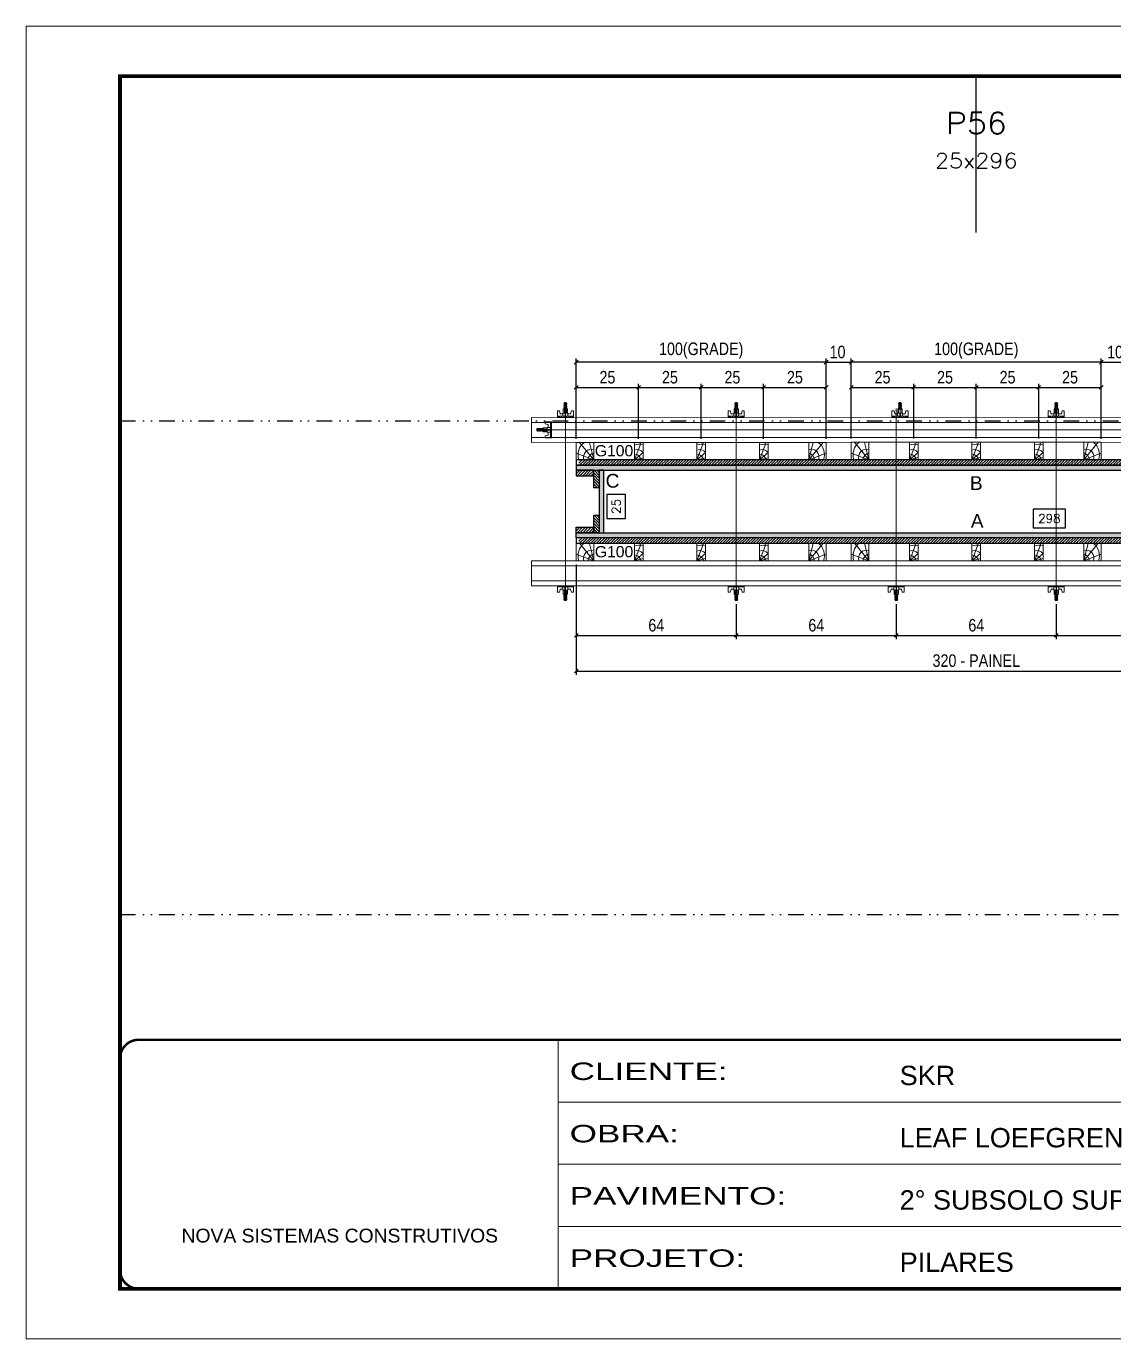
# Model space of a CAD drawing. Extents: x 13741 to 27878, y -21631 to 6985.
# Drawn here: x 16012 to 16882, y 4786 to 5836 of the extents above; entities that cross this region are included whole.
import ezdxf
from ezdxf.enums import TextEntityAlignment as Align

# ---------------------------------------------------------------- set-up
doc = ezdxf.new("R2010")
doc.units = 0
for name, pattern in [('CONTINUO', [0]), ('DASHED', [0.75, 0.5, -0.25]), ('DIVIDE2', [0.625, 0.25, -0.125, 0, -0.125, 0, -0.125]), ('HIDDEN', [0.375, 0.25, -0.125])]:
    doc.linetypes.add(name, pattern=pattern)
for name, color, linetype in [('CHAPA', 1, 'Continuous'), ('COTA', 241, 'Continuous'), ('Nível', 160, 'Continuous'), ('SARRAFO', 251, 'Continuous'), ('Texto de Titulo', 7, 'Continuous'), ('Texto Qtd Sarr', 242, 'Continuous'), ('TEXTO_GERAL', 7, 'Continuous')]:
    doc.layers.add(name, color=color, linetype=linetype)
for name, color, linetype, lineweight in [('Folhas', 255, 'Continuous', 9), ('Hachura', 251, 'Continuous', 9), ('Madeira', 126, 'Continuous', 18), ('Perfil Metálico', 224, 'Continuous', 18), ('SARRAFO DE PRESSAO', 251, 'DASHED', 9), ('Texto Seção', 7, 'Continuous', 15)]:
    doc.layers.add(name, color=color, linetype=linetype, lineweight=lineweight)
doc.styles.add('ARIAL', font='arial.ttf')
doc.styles.add('COTA TECNICA 2X', font='techl___.ttf', dxfattribs={"height": 10})
doc.styles.add('ROMANS', font='romans.shx')
doc.styles.add('SANSSERIF', font='sas_____.pfb')
doc.styles.add('Tecnologia', font='')
doc.styles.get('Tecnologia').set_extended_font_data('Forgotten Futurist')
doc.dimstyles.new('SECAO PILAR', dxfattribs={"dimtxt": 10, "dimasz": 3, "dimexe": 3, "dimexo": 3, "dimgap": 3, "dimtad": 1, "dimdec": 1, "dimlfac": 0.5, "dimzin": 12, "dimdsep": 46, "dimtxsty": 'COTA TECNICA 2X', "dimblk1": 'OBLIQUE', "dimblk2": 'OBLIQUE', "dimsah": 1, "dimcen": 0.9, "dimclrd": 256, "dimclre": 256, "dimclrt": 256, "dimadec": 1, "dimazin": 3, "dimtfac": 1, "dimtdec": 1, "dimtmove": 0, "dimatfit": 3, "dimfxl": 1, "dimtolj": 1, "dimtzin": 12, "dimarcsym": 0})
doc.dimstyles.new('SECÇÃO 2', dxfattribs={"dimtxt": 7, "dimasz": 6, "dimexe": 0.18, "dimexo": 2, "dimgap": -4, "dimtad": 3, "dimdec": 1, "dimlfac": 0.5, "dimzin": 12, "dimdsep": 46, "dimtxsty": 'ROMANS', "dimblk": 'ARCHTICK', "dimcen": 0.09, "dimse1": 1, "dimse2": 1, "dimsd1": 1, "dimsd2": 1, "dimclrd": 180, "dimclre": 5, "dimclrt": 1, "dimadec": 0, "dimazin": 3, "dimtfac": 1, "dimtdec": 1, "dimtofl": 0, "dimtmove": 0, "dimatfit": 3, "dimldrblk": 'ARCHTICK', "dimfxl": 1, "dimtolj": 1, "dimtzin": 0, "dimarcsym": 0})

# ---------------------------------------------------------------- blocks, each defined once
blk = doc.blocks.new('9999999999')
at = {"color": 30, "linetype": 'CONTINUO'}
for p, q in [((98564.6, 34230.2), (98564.6, 34429.4)), ((98564.6, 34379.6), (99584, 34379.6)), ((98564.6, 34329.8), (99488, 34329.8)), ((99584, 34329.8), (99488, 34329.8)), ((99488, 34329.8), (99488, 34230.2)), ((98564.6, 34280), (99488, 34280))]:
    blk.add_line(p, q, dxfattribs=at)
at = {"color": 30, "linetype": 'CONTINUO', "const_width": 2}
blk.add_lwpolyline([(99584, 34230.2), (99584, 34414.4, 0.414214), (99569, 34429.4), (98229, 34429.4, 0.414214), (98214, 34414.4), (98214, 34245.2, 0.414214), (98229, 34230.2), (99584, 34230.2)], format="xyb", dxfattribs=at)
at = {"layer": 'Folhas'}
blk.add_lwpolyline([(98139, 34190.2), (99624, 34190.2), (99624, 35240.2), (98139, 35240.2)], close=True, dxfattribs=at)
at = {"layer": 'Folhas', "color": 30, "const_width": 3}
blk.add_lwpolyline([(98214, 34230.2), (99584, 34230.2), (99584, 35200.2), (98214, 35200.2)], close=True, dxfattribs=at)
at = {"color": 7, "linetype": 'Continuous', "ltscale": 5, "style": 'ARIAL'}
for s, height, p in [('SKR', 15.48, (98837.7, 34393.1)), ('LEAF LOEFGREN', 15.483, (98837.7, 34343.3)), ('2° SUBSOLO SUPERIOR', 15.483, (98837.7, 34293.5)), ('NOVA SISTEMAS CONSTRUTIVOS', 11.059, (98263.2, 34267.2)), ('PILARES', 15.48, (98837.7, 34243.7))]:
    blk.add_text(s, height=height, dxfattribs=at).set_placement(p)
at = {"layer": 'Folhas', "color": 7, "style": 'Tecnologia', "width": 1.5}
for s, p in [('CLIENTE:', (98573.7, 34397.2)), ('OBRA:', (98573.7, 34347.3)), ('PAVIMENTO:', (98573.7, 34297.5)), ('PROJETO:', (98573.7, 34247.7))]:
    blk.add_text(s, height=14, dxfattribs=at).set_placement(p)
blk = doc.blocks.new('*D33')
at = {"layer": 'COTA', "color": 180, "lineweight": -2, "transparency": 16777216}
for p, q in [((16491.4, 5461.6), (16476.4, 5461.6)), ((16476.4, 5461.6), (16476.4, 5442.3)), ((16491.4, 5442.3), (16491.4, 5461.6)), ((16476.4, 5442.3), (16491.4, 5442.3))]:
    blk.add_line(p, q, dxfattribs=at)
at = {"layer": 'Defpoints', "color": 0, "transparency": 16777216}
for p in [(16491.3, 5480.9), (16491.3, 5430.9), (16495.4, 5430.9)]:
    blk.add_point(p, dxfattribs=at)
at = {"layer": 'COTA', "color": 1, "transparency": 16777216, "insert": (16483.9, 5452), "char_height": 7, "attachment_point": 5, "rotation": 90, "style": 'ROMANS'}
blk.add_mtext('\\A1;25', dxfattribs=at)
blk = doc.blocks.new('_ArchTick')
at = {"color": 0, "linetype": 'ByBlock', "const_width": 0.15}
blk.add_lwpolyline([(-0.5, -0.5), (0.5, 0.5)], dxfattribs=at)
blk = doc.blocks.new('*D34')
at = {"layer": 'COTA', "color": 180, "lineweight": -2, "transparency": 16777216}
for p, q in [((16843.5, 5449.9), (16817.5, 5449.9)), ((16817.5, 5449.9), (16817.5, 5434.9)), ((16843.5, 5434.9), (16843.5, 5449.9)), ((16817.5, 5434.9), (16843.5, 5434.9))]:
    blk.add_line(p, q, dxfattribs=at)
at = {"layer": 'Defpoints', "color": 0, "transparency": 16777216}
for p in [(16474, 5430.9), (17070, 5430.9), (17070, 5430.9)]:
    blk.add_point(p, dxfattribs=at)
at = {"layer": 'COTA', "color": 1, "transparency": 16777216, "insert": (16830.5, 5442.4), "char_height": 7, "attachment_point": 5, "style": 'ROMANS'}
blk.add_mtext('\\A1;298', dxfattribs=at)
blk = doc.blocks.new('_Oblique')
at = {"color": 0, "linetype": 'ByBlock', "lineweight": -2}
blk.add_line((-0.5, -0.5), (0.5, 0.5), dxfattribs=at)
blk = doc.blocks.new('*D35')
at = {"layer": 'COTA', "lineweight": -2, "transparency": 16777216}
for p, q in [((16452, 5405.5), (16452, 5317.3)), ((17092, 5405.5), (17092, 5317.3)), ((16452, 5320.3), (17092, 5320.3))]:
    blk.add_line(p, q, dxfattribs=at)
at = {"layer": 'Defpoints', "color": 0, "transparency": 16777216}
for p in [(16452, 5408.5), (17092, 5408.5), (17092, 5320.3)]:
    blk.add_point(p, dxfattribs=at)
at = {"layer": 'COTA', "lineweight": -2, "transparency": 16777216, "xscale": 3, "yscale": 3, "zscale": 3, "rotation": 180}
blk.add_blockref('_Oblique', (16452, 5320.3), dxfattribs=at)
at = {"layer": 'COTA', "lineweight": -2, "transparency": 16777216, "xscale": 3, "yscale": 3, "zscale": 3}
blk.add_blockref('_Oblique', (17092, 5320.3), dxfattribs=at)
at = {"layer": 'COTA', "transparency": 16777216, "insert": (16772, 5328.6), "char_height": 10, "attachment_point": 5, "style": 'COTA TECNICA 2X'}
blk.add_mtext('\\A1;320 - PAINEL', dxfattribs=at)
blk = doc.blocks.new('*D36')
at = {"layer": 'COTA', "lineweight": -2, "transparency": 16777216}
for p, q in [((16452, 5405.5), (16452, 5345.8)), ((16580, 5373.7), (16580, 5345.8)), ((16452, 5348.8), (16580, 5348.8))]:
    blk.add_line(p, q, dxfattribs=at)
at = {"layer": 'Defpoints', "color": 0, "transparency": 16777216}
for p in [(16452, 5408.5), (16580, 5376.7), (16580, 5348.8)]:
    blk.add_point(p, dxfattribs=at)
at = {"layer": 'COTA', "lineweight": -2, "transparency": 16777216, "xscale": 3, "yscale": 3, "zscale": 3, "rotation": 180}
blk.add_blockref('_Oblique', (16452, 5348.8), dxfattribs=at)
at = {"layer": 'COTA', "lineweight": -2, "transparency": 16777216, "xscale": 3, "yscale": 3, "zscale": 3}
blk.add_blockref('_Oblique', (16580, 5348.8), dxfattribs=at)
at = {"layer": 'COTA', "transparency": 16777216, "insert": (16516, 5356.9), "char_height": 10, "attachment_point": 5, "style": 'COTA TECNICA 2X'}
blk.add_mtext('\\A1;64', dxfattribs=at)
blk = doc.blocks.new('titulo1')
at = {"layer": 'Defpoints', "color": 252, "linetype": 'HIDDEN', "ltscale": 2}
blk.add_line((0, 0), (0, 125), dxfattribs=at)
at = {"layer": 'Defpoints', "style": 'ROMANS', "oblique": 15}
blk.add_attdef('FOLHA', text='', height=10, dxfattribs=at).set_placement((0, 15.6), align=Align.MIDDLE_CENTER)
at = {"layer": 'Texto Qtd Sarr', "color": 3, "style": 'ROMANS', "oblique": 15}
for tag, height, p in [('TITULO', 17, (0, 71.4)), ('SEÇÃO', 12, (0, 41.5))]:
    blk.add_attdef(tag, text='', height=height, dxfattribs=at).set_placement(p, align=Align.MIDDLE_CENTER)
blk = doc.blocks.new('C')
at = {"layer": 'Hachura', "color": 0}
for p, q in [((0, 3.22), (0, -3.22)), ((0.45, 3.22), (0, 3.22)), ((0.46, 3.16), (0, 3.16)), ((0.46, 3.05), (0, 3.05)), ((0.46, 2.88), (0, 2.88)), ((0, 2.75), (0, -1.16)), ((0.46, 2.65), (0, 2.65)), ((0.46, 2.23), (0, 2.23)), ((0.46, 1.51), (0, 1.51)), ((0.39, 0.49), (0.17, 0.49)), ((0.45, -3.23), (0.45, 3.22)), ((0.45, 3.22), (2.58, 3.22)), ((1.74, 0.97), (0.45, 0.97)), ((1.45, 0.1), (0.45, 0.1)), ((1.35, 1.94), (1.35, 0.96)), ((2.58, 2.39), (1.47, 2.09)), ((1.74, -0.97), (1.74, 0.97)), ((1.74, 0.97), (1.74, 0.84)), ((1.74, 0.97), (1.74, 0.84)), ((1.74, 0.84), (3.35, 0.84)), ((3.35, 0.45), (1.74, 0.45)), ((2.58, 3.22), (2.58, 2.39)), ((3.32, 0.84), (3.32, -0.84)), ((3.35, 0.84), (3.35, -0.84)), ((3.68, 0.45), (3.35, 0.45)), ((3.84, -0.52), (3.35, 0.45)), ((3.35, 0.06), (3.67, -0.57)), ((3.68, 0.45), (4.16, -0.52)), ((3.72, 0.5), (4.25, -0.57)), ((4.37, -0.55), (3.83, 0.53)), ((4.15, 0.45), (3.93, 0.45)), ((4.42, -0.52), (3.93, 0.45)), ((4.15, 0.45), (4.26, 0.45)), ((4.26, 0.45), (4.74, -0.52)), ((4.3, 0.5), (4.83, -0.57)), ((4.95, -0.55), (4.41, 0.53)), ((4.51, 0.45), (4.84, 0.45)), ((5, -0.52), (4.51, 0.45)), ((4.84, 0.45), (5.32, -0.52)), ((4.88, 0.5), (5.41, -0.57)), ((5.53, -0.55), (4.99, 0.53)), ((5.58, -0.52), (5.09, 0.45)), ((5.42, 0.45), (5.09, 0.45)), ((5.58, -0.52), (5.09, 0.45)), ((5.42, 0.45), (5.74, -0.19)), ((5.46, 0.5), (5.74, -0.07)), ((5.74, 0.19), (5.57, 0.53)), ((5.74, 0.32), (5.68, 0.45)), ((5.68, 0.45), (5.74, 0.45)), ((5.74, 0.45), (5.9, 0.29)), ((5.74, 0.45), (5.74, -0.52)), ((5.9, -0.36), (5.9, 0.29)), ((0.45, 0), (0, 0)), ((0.46, -1.52), (0, -1.52)), ((0.46, -2.23), (0, -2.23)), ((0.46, -2.65), (0, -2.65)), ((0.46, -2.88), (0, -2.88)), ((0.46, -3.05), (0, -3.05)), ((0.46, -3.16), (0, -3.16)), ((0, -3.22), (2.57, -3.22)), ((0.08, -0.48), (0.29, -0.48)), ((0.29, -0.48), (0.4, -0.48)), ((0.45, 0), (0.45, -0.97)), ((0.45, -0.16), (1.45, -0.16)), ((0.45, -0.65), (0.45, -0.32)), ((0.45, -3.23), (0.45, -0.65)), ((0.45, -0.97), (1.74, -0.97)), ((1.35, -1.94), (1.35, -0.97)), ((2.58, -2.39), (1.47, -2.1)), ((3.35, -0.32), (1.74, -0.32)), ((3.35, -0.84), (1.74, -0.84)), ((2.58, -3.23), (2.58, -2.39)), ((3.35, -0.07), (3.58, -0.52)), ((3.35, -0.52), (3.58, -0.52)), ((3.84, -0.52), (4.16, -0.52)), ((4.42, -0.52), (4.74, -0.52)), ((4.63, -0.52), (4.74, -0.52)), ((5, -0.52), (5.32, -0.52)), ((5.58, -0.52), (5.74, -0.52)), ((5.74, -0.52), (5.9, -0.36)), ((5.74, -0.52), (5.74, -0.52))]:
    blk.add_line(p, q, dxfattribs=at)
for centre, radius, start, end in [((1.52, 1.94), 0.161, 104.7436, 180), ((1.44, -0.03), 0.129, 272.695, 87.305), ((3.81, 0.39), 0.143, 25.5688, 154.4312), ((4.39, 0.39), 0.143, 25.5688, 154.4312), ((4.97, 0.39), 0.143, 25.5688, 154.4312), ((5.55, 0.39), 0.143, 25.5688, 154.4312), ((0.17, -0.37), 0.174, 221.744, 317.8592), ((1.52, -1.94), 0.161, 180, 255.2564), ((3.71, -0.4), 0.174, 222.1408, 318.256), ((4.29, -0.4), 0.174, 222.1408, 318.256), ((4.87, -0.4), 0.174, 222.1408, 318.256), ((5.45, -0.4), 0.174, 222.1408, 318.256), ((5.61, -0.4), 0.174, 317.8592, 318.256)]:
    blk.add_arc(centre, radius, start, end, dxfattribs=at)
blk = doc.blocks.new('*D56')
at = {"layer": 'COTA', "lineweight": -2, "transparency": 16777216}
for p, q in [((16580, 5373.7), (16580, 5345.8)), ((16708, 5373.7), (16708, 5345.8)), ((16580, 5348.8), (16708, 5348.8))]:
    blk.add_line(p, q, dxfattribs=at)
at = {"layer": 'Defpoints', "color": 0, "transparency": 16777216}
for p in [(16580, 5376.7), (16708, 5376.7), (16708, 5348.8)]:
    blk.add_point(p, dxfattribs=at)
at = {"layer": 'COTA', "lineweight": -2, "transparency": 16777216, "xscale": 3, "yscale": 3, "zscale": 3, "rotation": 180}
blk.add_blockref('_Oblique', (16580, 5348.8), dxfattribs=at)
at = {"layer": 'COTA', "lineweight": -2, "transparency": 16777216, "xscale": 3, "yscale": 3, "zscale": 3}
blk.add_blockref('_Oblique', (16708, 5348.8), dxfattribs=at)
at = {"layer": 'COTA', "transparency": 16777216, "insert": (16644, 5356.9), "char_height": 10, "attachment_point": 5, "style": 'COTA TECNICA 2X'}
blk.add_mtext('\\A1;64', dxfattribs=at)
blk = doc.blocks.new('PONTALETE')
at = {"layer": 'Madeira'}
for q in [(2.71, 7), (7, 5.76), (7, 1.74)]:
    blk.add_line((0, 0), q, dxfattribs=at)
blk.add_lwpolyline([(0, 0), (7, 0), (7, 7), (0, 7)], close=True, dxfattribs=at)
for centre, radius, start, end in [((2.04, 0.06), 6.23, 37.2818, 109.0913), ((1.09, 0.9), 3.19, 343.603, 109.9847), ((-0.21, -0.78), 3.09, 14.6322, 86.0383)]:
    blk.add_arc(centre, radius, start, end, dxfattribs=at)
blk = doc.blocks.new('MEIO PONTALETE')
at = {"layer": 'Madeira'}
for q in [(2.71, 7), (3.5, 2.88), (3.5, 0.87)]:
    blk.add_line((0, 0), q, dxfattribs=at)
blk.add_lwpolyline([(0, 0), (3.5, 0), (3.5, 7), (0, 7)], close=True, dxfattribs=at)
for centre, radius, start, end in [((2.04, 0.06), 6.23, 76.4499, 109.0913), ((1.09, 0.9), 3.19, 40.9063, 109.9847), ((-0.21, -0.78), 3.09, 14.6322, 86.0383)]:
    blk.add_arc(centre, radius, start, end, dxfattribs=at)
blk = doc.blocks.new('*D38')
at = {"layer": 'COTA', "lineweight": -2, "transparency": 16777216}
for p, q in [((16451.9, 5506.2), (16451.9, 5550.2)), ((16451.9, 5547.2), (16501.9, 5547.2)), ((16501.9, 5506.2), (16501.9, 5550.2))]:
    blk.add_line(p, q, dxfattribs=at)
at = {"layer": 'Defpoints', "color": 0, "transparency": 16777216}
for p in [(16501.9, 5547.2), (16451.9, 5503.2), (16501.9, 5503.2)]:
    blk.add_point(p, dxfattribs=at)
at = {"layer": 'COTA', "lineweight": -2, "transparency": 16777216, "xscale": 3, "yscale": 3, "zscale": 3, "rotation": 180}
blk.add_blockref('_Oblique', (16451.9, 5547.2), dxfattribs=at)
at = {"layer": 'COTA', "lineweight": -2, "transparency": 16777216, "xscale": 3, "yscale": 3, "zscale": 3}
blk.add_blockref('_Oblique', (16501.9, 5547.2), dxfattribs=at)
at = {"layer": 'COTA', "transparency": 16777216, "insert": (16476.9, 5555.3), "char_height": 10, "attachment_point": 5, "style": 'COTA TECNICA 2X'}
blk.add_mtext('\\A1;25', dxfattribs=at)
blk = doc.blocks.new('*D39')
at = {"layer": 'COTA', "lineweight": -2, "transparency": 16777216}
for p, q in [((16451.9, 5506.2), (16451.9, 5570.4)), ((16651.9, 5567.4), (16451.9, 5567.4)), ((16651.9, 5506.2), (16651.9, 5570.4))]:
    blk.add_line(p, q, dxfattribs=at)
at = {"layer": 'Defpoints', "color": 0, "transparency": 16777216}
for p in [(16451.9, 5567.4), (16451.9, 5503.2), (16651.9, 5503.2)]:
    blk.add_point(p, dxfattribs=at)
at = {"layer": 'COTA', "lineweight": -2, "transparency": 16777216, "xscale": 3, "yscale": 3, "zscale": 3, "rotation": 180}
blk.add_blockref('_Oblique', (16451.9, 5567.4), dxfattribs=at)
at = {"layer": 'COTA', "lineweight": -2, "transparency": 16777216, "xscale": 3, "yscale": 3, "zscale": 3}
blk.add_blockref('_Oblique', (16651.9, 5567.4), dxfattribs=at)
at = {"layer": 'COTA', "transparency": 16777216, "insert": (16551.9, 5576.6), "char_height": 10, "attachment_point": 5, "style": 'COTA TECNICA 2X'}
blk.add_mtext('\\A1;100(GRADE)', dxfattribs=at)
blk = doc.blocks.new('*D40')
at = {"layer": 'COTA', "lineweight": -2, "transparency": 16777216}
for p, q in [((16501.9, 5506.2), (16501.9, 5550.2)), ((16501.9, 5547.2), (16551.9, 5547.2)), ((16551.9, 5506.2), (16551.9, 5550.2))]:
    blk.add_line(p, q, dxfattribs=at)
at = {"layer": 'Defpoints', "color": 0, "transparency": 16777216}
for p in [(16551.9, 5547.2), (16501.9, 5503.2), (16551.9, 5503.2)]:
    blk.add_point(p, dxfattribs=at)
at = {"layer": 'COTA', "lineweight": -2, "transparency": 16777216, "xscale": 3, "yscale": 3, "zscale": 3, "rotation": 180}
blk.add_blockref('_Oblique', (16501.9, 5547.2), dxfattribs=at)
at = {"layer": 'COTA', "lineweight": -2, "transparency": 16777216, "xscale": 3, "yscale": 3, "zscale": 3}
blk.add_blockref('_Oblique', (16551.9, 5547.2), dxfattribs=at)
at = {"layer": 'COTA', "transparency": 16777216, "insert": (16526.9, 5555.3), "char_height": 10, "attachment_point": 5, "style": 'COTA TECNICA 2X'}
blk.add_mtext('\\A1;25', dxfattribs=at)
blk = doc.blocks.new('*D41')
at = {"layer": 'COTA', "lineweight": -2, "transparency": 16777216}
for p, q in [((16551.9, 5506.2), (16551.9, 5550.2)), ((16551.9, 5547.2), (16601.9, 5547.2)), ((16601.9, 5506.2), (16601.9, 5550.2))]:
    blk.add_line(p, q, dxfattribs=at)
at = {"layer": 'Defpoints', "color": 0, "transparency": 16777216}
for p in [(16601.9, 5547.2), (16551.9, 5503.2), (16601.9, 5503.2)]:
    blk.add_point(p, dxfattribs=at)
at = {"layer": 'COTA', "lineweight": -2, "transparency": 16777216, "xscale": 3, "yscale": 3, "zscale": 3, "rotation": 180}
blk.add_blockref('_Oblique', (16551.9, 5547.2), dxfattribs=at)
at = {"layer": 'COTA', "lineweight": -2, "transparency": 16777216, "xscale": 3, "yscale": 3, "zscale": 3}
blk.add_blockref('_Oblique', (16601.9, 5547.2), dxfattribs=at)
at = {"layer": 'COTA', "transparency": 16777216, "insert": (16576.9, 5555.3), "char_height": 10, "attachment_point": 5, "style": 'COTA TECNICA 2X'}
blk.add_mtext('\\A1;25', dxfattribs=at)
blk = doc.blocks.new('*D42')
at = {"layer": 'COTA', "lineweight": -2, "transparency": 16777216}
for p, q in [((16601.9, 5506.2), (16601.9, 5550.2)), ((16601.9, 5547.2), (16651.9, 5547.2)), ((16651.9, 5506.2), (16651.9, 5550.2))]:
    blk.add_line(p, q, dxfattribs=at)
at = {"layer": 'Defpoints', "color": 0, "transparency": 16777216}
for p in [(16651.9, 5547.2), (16601.9, 5503.2), (16651.9, 5503.2)]:
    blk.add_point(p, dxfattribs=at)
at = {"layer": 'COTA', "lineweight": -2, "transparency": 16777216, "xscale": 3, "yscale": 3, "zscale": 3, "rotation": 180}
blk.add_blockref('_Oblique', (16601.9, 5547.2), dxfattribs=at)
at = {"layer": 'COTA', "lineweight": -2, "transparency": 16777216, "xscale": 3, "yscale": 3, "zscale": 3}
blk.add_blockref('_Oblique', (16651.9, 5547.2), dxfattribs=at)
at = {"layer": 'COTA', "transparency": 16777216, "insert": (16626.9, 5555.3), "char_height": 10, "attachment_point": 5, "style": 'COTA TECNICA 2X'}
blk.add_mtext('\\A1;25', dxfattribs=at)
blk = doc.blocks.new('*D43')
at = {"layer": 'COTA', "lineweight": -2, "transparency": 16777216}
for p, q in [((16651.9, 5506.2), (16651.9, 5570.4)), ((16651.9, 5567.4), (16672, 5567.4)), ((16672, 5506.3), (16672, 5570.4))]:
    blk.add_line(p, q, dxfattribs=at)
at = {"layer": 'Defpoints', "color": 0, "transparency": 16777216}
for p in [(16672, 5567.4), (16651.9, 5503.2), (16672, 5503.3)]:
    blk.add_point(p, dxfattribs=at)
at = {"layer": 'COTA', "lineweight": -2, "transparency": 16777216, "xscale": 3, "yscale": 3, "zscale": 3, "rotation": 180}
blk.add_blockref('_Oblique', (16651.9, 5567.4), dxfattribs=at)
at = {"layer": 'COTA', "lineweight": -2, "transparency": 16777216, "xscale": 3, "yscale": 3, "zscale": 3}
blk.add_blockref('_Oblique', (16672, 5567.4), dxfattribs=at)
at = {"layer": 'COTA', "transparency": 16777216, "insert": (16661, 5575.5), "char_height": 10, "attachment_point": 5, "style": 'COTA TECNICA 2X'}
blk.add_mtext('\\A1;10', dxfattribs=at)
blk = doc.blocks.new('*D44')
at = {"layer": 'COTA', "lineweight": -2, "transparency": 16777216}
for p, q in [((16672, 5506.3), (16672, 5550.2)), ((16672, 5547.2), (16722, 5547.2)), ((16722, 5506.3), (16722, 5550.2))]:
    blk.add_line(p, q, dxfattribs=at)
at = {"layer": 'Defpoints', "color": 0, "transparency": 16777216}
for p in [(16722, 5547.2), (16672, 5503.3), (16722, 5503.3)]:
    blk.add_point(p, dxfattribs=at)
at = {"layer": 'COTA', "lineweight": -2, "transparency": 16777216, "xscale": 3, "yscale": 3, "zscale": 3, "rotation": 180}
blk.add_blockref('_Oblique', (16672, 5547.2), dxfattribs=at)
at = {"layer": 'COTA', "lineweight": -2, "transparency": 16777216, "xscale": 3, "yscale": 3, "zscale": 3}
blk.add_blockref('_Oblique', (16722, 5547.2), dxfattribs=at)
at = {"layer": 'COTA', "transparency": 16777216, "insert": (16697, 5555.3), "char_height": 10, "attachment_point": 5, "style": 'COTA TECNICA 2X'}
blk.add_mtext('\\A1;25', dxfattribs=at)
blk = doc.blocks.new('*D45')
at = {"layer": 'COTA', "lineweight": -2, "transparency": 16777216}
for p, q in [((16672, 5506.3), (16672, 5570.4)), ((16872, 5567.4), (16672, 5567.4)), ((16872, 5506.2), (16872, 5570.4))]:
    blk.add_line(p, q, dxfattribs=at)
at = {"layer": 'Defpoints', "color": 0, "transparency": 16777216}
for p in [(16672, 5567.4), (16672, 5503.3), (16872, 5503.2)]:
    blk.add_point(p, dxfattribs=at)
at = {"layer": 'COTA', "lineweight": -2, "transparency": 16777216, "xscale": 3, "yscale": 3, "zscale": 3, "rotation": 180}
blk.add_blockref('_Oblique', (16672, 5567.4), dxfattribs=at)
at = {"layer": 'COTA', "lineweight": -2, "transparency": 16777216, "xscale": 3, "yscale": 3, "zscale": 3}
blk.add_blockref('_Oblique', (16872, 5567.4), dxfattribs=at)
at = {"layer": 'COTA', "transparency": 16777216, "insert": (16772, 5576.6), "char_height": 10, "attachment_point": 5, "style": 'COTA TECNICA 2X'}
blk.add_mtext('\\A1;100(GRADE)', dxfattribs=at)
blk = doc.blocks.new('*D46')
at = {"layer": 'COTA', "lineweight": -2, "transparency": 16777216}
for p, q in [((16722, 5506.3), (16722, 5550.2)), ((16722, 5547.2), (16772, 5547.2)), ((16772, 5506.3), (16772, 5550.2))]:
    blk.add_line(p, q, dxfattribs=at)
at = {"layer": 'Defpoints', "color": 0, "transparency": 16777216}
for p in [(16772, 5547.2), (16722, 5503.3), (16772, 5503.3)]:
    blk.add_point(p, dxfattribs=at)
at = {"layer": 'COTA', "lineweight": -2, "transparency": 16777216, "xscale": 3, "yscale": 3, "zscale": 3, "rotation": 180}
blk.add_blockref('_Oblique', (16722, 5547.2), dxfattribs=at)
at = {"layer": 'COTA', "lineweight": -2, "transparency": 16777216, "xscale": 3, "yscale": 3, "zscale": 3}
blk.add_blockref('_Oblique', (16772, 5547.2), dxfattribs=at)
at = {"layer": 'COTA', "transparency": 16777216, "insert": (16747, 5555.3), "char_height": 10, "attachment_point": 5, "style": 'COTA TECNICA 2X'}
blk.add_mtext('\\A1;25', dxfattribs=at)
blk = doc.blocks.new('*D47')
at = {"layer": 'COTA', "lineweight": -2, "transparency": 16777216}
for p, q in [((16772, 5506.3), (16772, 5550.2)), ((16772, 5547.2), (16822, 5547.2)), ((16822, 5506.3), (16822, 5550.2))]:
    blk.add_line(p, q, dxfattribs=at)
at = {"layer": 'Defpoints', "color": 0, "transparency": 16777216}
for p in [(16822, 5547.2), (16772, 5503.3), (16822, 5503.3)]:
    blk.add_point(p, dxfattribs=at)
at = {"layer": 'COTA', "lineweight": -2, "transparency": 16777216, "xscale": 3, "yscale": 3, "zscale": 3, "rotation": 180}
blk.add_blockref('_Oblique', (16772, 5547.2), dxfattribs=at)
at = {"layer": 'COTA', "lineweight": -2, "transparency": 16777216, "xscale": 3, "yscale": 3, "zscale": 3}
blk.add_blockref('_Oblique', (16822, 5547.2), dxfattribs=at)
at = {"layer": 'COTA', "transparency": 16777216, "insert": (16797, 5555.3), "char_height": 10, "attachment_point": 5, "style": 'COTA TECNICA 2X'}
blk.add_mtext('\\A1;25', dxfattribs=at)
blk = doc.blocks.new('*D48')
at = {"layer": 'COTA', "lineweight": -2, "transparency": 16777216}
for p, q in [((16822, 5506.3), (16822, 5550.2)), ((16822, 5547.2), (16872, 5547.2)), ((16872, 5506.3), (16872, 5550.2))]:
    blk.add_line(p, q, dxfattribs=at)
at = {"layer": 'Defpoints', "color": 0, "transparency": 16777216}
for p in [(16872, 5547.2), (16822, 5503.3), (16872, 5503.3)]:
    blk.add_point(p, dxfattribs=at)
at = {"layer": 'COTA', "lineweight": -2, "transparency": 16777216, "xscale": 3, "yscale": 3, "zscale": 3, "rotation": 180}
blk.add_blockref('_Oblique', (16822, 5547.2), dxfattribs=at)
at = {"layer": 'COTA', "lineweight": -2, "transparency": 16777216, "xscale": 3, "yscale": 3, "zscale": 3}
blk.add_blockref('_Oblique', (16872, 5547.2), dxfattribs=at)
at = {"layer": 'COTA', "transparency": 16777216, "insert": (16847, 5555.3), "char_height": 10, "attachment_point": 5, "style": 'COTA TECNICA 2X'}
blk.add_mtext('\\A1;25', dxfattribs=at)
blk = doc.blocks.new('*D49')
at = {"layer": 'COTA', "lineweight": -2, "transparency": 16777216}
for p, q in [((16872, 5506.2), (16872, 5570.4)), ((16872, 5567.4), (16892, 5567.4)), ((16892, 5506.3), (16892, 5570.4))]:
    blk.add_line(p, q, dxfattribs=at)
at = {"layer": 'Defpoints', "color": 0, "transparency": 16777216}
for p in [(16892, 5567.4), (16872, 5503.2), (16892, 5503.3)]:
    blk.add_point(p, dxfattribs=at)
at = {"layer": 'COTA', "lineweight": -2, "transparency": 16777216, "xscale": 3, "yscale": 3, "zscale": 3, "rotation": 180}
blk.add_blockref('_Oblique', (16872, 5567.4), dxfattribs=at)
at = {"layer": 'COTA', "lineweight": -2, "transparency": 16777216, "xscale": 3, "yscale": 3, "zscale": 3}
blk.add_blockref('_Oblique', (16892, 5567.4), dxfattribs=at)
at = {"layer": 'COTA', "transparency": 16777216, "insert": (16883, 5575.5), "char_height": 10, "attachment_point": 5, "style": 'COTA TECNICA 2X'}
blk.add_mtext('\\A1;10', dxfattribs=at)
blk = doc.blocks.new('*D57')
at = {"layer": 'COTA', "lineweight": -2, "transparency": 16777216}
for p, q in [((16708, 5373.7), (16708, 5345.8)), ((16836, 5373.7), (16836, 5345.8)), ((16708, 5348.8), (16836, 5348.8))]:
    blk.add_line(p, q, dxfattribs=at)
at = {"layer": 'Defpoints', "color": 0, "transparency": 16777216}
for p in [(16708, 5376.7), (16836, 5376.7), (16836, 5348.8)]:
    blk.add_point(p, dxfattribs=at)
at = {"layer": 'COTA', "lineweight": -2, "transparency": 16777216, "xscale": 3, "yscale": 3, "zscale": 3, "rotation": 180}
blk.add_blockref('_Oblique', (16708, 5348.8), dxfattribs=at)
at = {"layer": 'COTA', "lineweight": -2, "transparency": 16777216, "xscale": 3, "yscale": 3, "zscale": 3}
blk.add_blockref('_Oblique', (16836, 5348.8), dxfattribs=at)
at = {"layer": 'COTA', "transparency": 16777216, "insert": (16772, 5356.9), "char_height": 10, "attachment_point": 5, "style": 'COTA TECNICA 2X'}
blk.add_mtext('\\A1;64', dxfattribs=at)
blk = doc.blocks.new('*D58')
at = {"layer": 'COTA', "lineweight": -2, "transparency": 16777216}
for p, q in [((16836, 5373.7), (16836, 5345.8)), ((16964, 5373.7), (16964, 5345.8)), ((16836, 5348.8), (16964, 5348.8))]:
    blk.add_line(p, q, dxfattribs=at)
at = {"layer": 'Defpoints', "color": 0, "transparency": 16777216}
for p in [(16836, 5376.7), (16964, 5376.7), (16964, 5348.8)]:
    blk.add_point(p, dxfattribs=at)
at = {"layer": 'COTA', "lineweight": -2, "transparency": 16777216, "xscale": 3, "yscale": 3, "zscale": 3, "rotation": 180}
blk.add_blockref('_Oblique', (16836, 5348.8), dxfattribs=at)
at = {"layer": 'COTA', "lineweight": -2, "transparency": 16777216, "xscale": 3, "yscale": 3, "zscale": 3}
blk.add_blockref('_Oblique', (16964, 5348.8), dxfattribs=at)
at = {"layer": 'COTA', "transparency": 16777216, "insert": (16900, 5356.9), "char_height": 10, "attachment_point": 5, "style": 'COTA TECNICA 2X'}
blk.add_mtext('\\A1;64', dxfattribs=at)

msp = doc.modelspace()

# ---------------------------------------------------------------- hatches: boundary and pattern name
at = {"layer": 'Hachura'}
h = msp.add_hatch(color=256, dxfattribs=at)
h.dxf.hatch_style = 1
h.paths.add_polyline_path([(17091.97, 5480.9), (17091.97, 5484.9), (16451.97, 5484.9), (16451.97, 5480.9)])
h = msp.add_hatch(dxfattribs=at)
h.set_pattern_fill('ANSI31', color=256, scale=0.5, angle=180, style=0)
h.set_pattern_definition([(225, (7330.0154, -17440.108), (1.12253202, -1.12253202), [])])
h.paths.add_polyline_path([(17089.95, 5489.3), (17089.97, 5484.9), (16453.97, 5484.9), (16453.97, 5489.3)])
h = msp.add_hatch(dxfattribs=at)
h.set_pattern_fill('ANSI31', color=256, scale=0.5, angle=180, style=0)
h.set_pattern_definition([(225, (7328.0154, -17448.508), (1.12253202, -1.12253202), [])])
h.paths.add_polyline_path([(16465.97, 5480.9), (16465.97, 5476.5), (16451.97, 5476.5), (16451.97, 5480.9)])
h = msp.add_hatch(dxfattribs=at)
h.set_pattern_fill('ANSI31', color=256, scale=0.5, angle=270, style=0)
h.set_pattern_definition([(315, (39969.3754, -4022.0517), (1.12253202, 1.12253202), [])])
h.paths.add_polyline_path([(16465.97, 5466.9), (16470.37, 5466.9), (16470.37, 5480.9), (16465.97, 5480.9)])
h = msp.add_hatch(color=256, dxfattribs=at)
h.dxf.hatch_style = 1
h.paths.add_polyline_path([(16470.37, 5430.9), (16473.97, 5430.9), (16473.97, 5480.9), (16470.37, 5480.9)])
h = msp.add_hatch(dxfattribs=at)
h.set_pattern_fill('ANSI31', color=256, scale=0.5, angle=270, style=0)
h.set_pattern_definition([(315, (39969.3754, -4058.0517), (1.12253202, 1.12253202), [])])
h.paths.add_polyline_path([(16465.97, 5430.9), (16470.37, 5430.9), (16470.37, 5444.9), (16465.97, 5444.9)])
h = msp.add_hatch(dxfattribs=at)
h.set_pattern_fill('ANSI31', color=256, scale=0.5, angle=180, style=0)
h.set_pattern_definition([(225, (7328.0154, -17460.508), (1.12253202, -1.12253202), [])])
h.paths.add_polyline_path([(16465.97, 5430.9), (16465.97, 5435.3), (16451.97, 5435.3), (16451.97, 5430.9)])
h = msp.add_hatch(color=256, dxfattribs=at)
h.dxf.hatch_style = 1
h.paths.add_polyline_path([(17091.97, 5430.9), (17091.97, 5426.9), (16451.97, 5426.9), (16451.97, 5430.9)])
h = msp.add_hatch(dxfattribs=at)
h.set_pattern_fill('ANSI31', color=256, scale=0.5, angle=180, style=0)
h.set_pattern_definition([(225, (7330.0154, -17502.508), (1.12253202, -1.12253202), [])])
h.paths.add_polyline_path([(17089.95, 5426.9), (17089.97, 5422.5), (16453.97, 5422.5), (16453.97, 5426.9)])

# ---------------------------------------------------------------- linework, layer by layer
at = {"layer": 'CHAPA'}
for points in [[(17091.97, 5480.9), (17091.97, 5484.9), (16451.97, 5484.9), (16451.97, 5480.9)], [(16470.37, 5430.9), (16473.97, 5430.9), (16473.97, 5480.9), (16470.37, 5480.9)], [(17091.97, 5430.9), (17091.97, 5426.9), (16451.97, 5426.9), (16451.97, 5430.9)]]:
    msp.add_lwpolyline(points, close=True, dxfattribs=at)
at = {"layer": 'Hachura'}
for p, q in [((16443.28, 5377.73), (16443.28, 5530.27)), ((16579.97, 5377.73), (16579.97, 5530.27)), ((16707.97, 5377.73), (16707.97, 5530.27)), ((16835.97, 5377.73), (16835.97, 5530.27)), ((16421.48, 5513.3), (17119, 5513.32))]:
    msp.add_line(p, q, dxfattribs=at)
at = {"layer": 'Madeira'}
for points in [[(16451.95, 5489.28), (16451.97, 5503.28), (16651.96, 5503.27), (16651.94, 5489.27)], [(16671.96, 5489.29), (16671.97, 5503.29), (16871.96, 5503.29), (16871.95, 5489.29)], [(16451.95, 5408.49), (16451.97, 5422.49), (16651.96, 5422.49), (16651.94, 5408.49)], [(16671.96, 5408.5), (16671.97, 5422.5), (16871.96, 5422.5), (16871.95, 5408.5)]]:
    msp.add_lwpolyline(points, close=True, dxfattribs=at)
at = {"layer": 'Nível', "color": 4, "linetype": 'DIVIDE2', "ltscale": 50}
for p, q in [((16086.97, 5520.44), (19081.97, 5520.44)), ((16086.97, 5125.44), (21531.15, 5125.44))]:
    msp.add_line(p, q, dxfattribs=at)
at = {"layer": 'Perfil Metálico'}
for p, q in [((17127.69, 5519.24), (16416.25, 5519.24)), ((17127.69, 5507.24), (16416.25, 5507.24)), ((17127.69, 5404.5), (16416.25, 5404.5)), ((17127.69, 5392.5), (16416.25, 5392.5))]:
    msp.add_line(p, q, dxfattribs=at)
for points in [[(17127.69, 5503.3), (17127.69, 5523.3), (16416.25, 5523.24), (16416.25, 5503.24)], [(16416.25, 5408.5), (16416.25, 5388.5), (17127.69, 5388.56), (17127.69, 5408.56)]]:
    msp.add_lwpolyline(points, close=True, dxfattribs=at)
at = {"layer": 'SARRAFO'}
for points in [[(16451.97, 5484.9), (17091.97, 5484.9), (17091.95, 5489.3), (16451.97, 5489.3)], [(16451.97, 5484.9), (17091.97, 5484.9), (17091.95, 5489.3), (16451.97, 5489.3)], [(16451.97, 5476.5), (16465.97, 5476.5), (16465.97, 5480.9), (16451.97, 5480.9)], [(16451.97, 5476.5), (16465.97, 5476.5), (16465.97, 5480.9), (16451.97, 5480.9)], [(16470.37, 5480.9), (16470.37, 5466.9), (16465.97, 5466.9), (16465.97, 5480.9)], [(16470.37, 5480.9), (16470.37, 5466.9), (16465.97, 5466.9), (16465.97, 5480.9)], [(16470.37, 5444.9), (16470.37, 5430.9), (16465.97, 5430.9), (16465.97, 5444.9)], [(16470.37, 5444.9), (16470.37, 5430.9), (16465.97, 5430.9), (16465.97, 5444.9)], [(16451.97, 5435.3), (16465.97, 5435.3), (16465.97, 5430.9), (16451.97, 5430.9)], [(16451.97, 5435.3), (16465.97, 5435.3), (16465.97, 5430.9), (16451.97, 5430.9)], [(16451.97, 5422.5), (17091.97, 5422.5), (17091.95, 5426.9), (16451.97, 5426.9)], [(16451.97, 5422.5), (17091.97, 5422.5), (17091.95, 5426.9), (16451.97, 5426.9)]]:
    msp.add_lwpolyline(points, close=True, dxfattribs=at)

# ---------------------------------------------------------------- block references
at = {"layer": 'Hachura', "linetype": 'Continuous', "yscale": 2, "zscale": 2}
for p, xscale, rotation in [((16443.29, 5523.27), -2, 270), ((16579.96, 5523.27), 2, 90.00000000000001), ((16710.96, 5523.27), 2, 90.00000000000001), ((16835.96, 5523.27), 2, 90.00000000000001), ((16432.28, 5513.3), 2, 180), ((16443.28, 5388.53), 2, 270), ((16579.97, 5388.53), -2, 90), ((16707.97, 5388.53), -2, 90), ((16835.97, 5388.53), -2, 90)]:
    msp.add_blockref('C', p, dxfattribs=dict(at, xscale=xscale, rotation=rotation))
at = {"layer": 'Madeira'}
for name, p, xscale, yscale, zscale, rotation in [('PONTALETE', (16465.95, 5489.27), 2, 2, 2, 89.93708930310329), ('MEIO PONTALETE', (16498.45, 5489.28), 1.999999997962732, 1.999999997962732, 1.999999997962732, 359.9370893031033), ('MEIO PONTALETE', (16548.45, 5489.28), 1.999999997962732, 1.999999997962732, 1.999999997962732, 359.9370893031033), ('MEIO PONTALETE', (16598.45, 5489.28), 1.999999997962732, 1.999999997962732, 1.999999997962732, 359.9370893031033), ('PONTALETE', (16637.94, 5489.29), -2, 2, 2, 269.9370893031033), ('PONTALETE', (16685.96, 5489.28), 2, 2, 2, 89.93708930310329), ('MEIO PONTALETE', (16718.46, 5489.29), 1.999999997962732, 1.999999997962732, 1.999999997962732, 359.9370893031033), ('MEIO PONTALETE', (16768.46, 5489.29), 1.999999997962732, 1.999999997962732, 1.999999997962732, 359.9370893031033), ('MEIO PONTALETE', (16818.46, 5489.29), 1.999999997962732, 1.999999997962732, 1.999999997962732, 359.9370893031033), ('PONTALETE', (16857.95, 5489.3), -2, 2, 2, 269.9370893031033), ('PONTALETE', (16465.95, 5408.48), 2, 2, 2, 89.93708930310329), ('MEIO PONTALETE', (16498.45, 5408.49), 1.999999997962732, 1.999999997962732, 1.999999997962732, 359.9370893031033), ('MEIO PONTALETE', (16548.45, 5408.49), 1.999999997962732, 1.999999997962732, 1.999999997962732, 359.9370893031033), ('MEIO PONTALETE', (16598.45, 5408.49), 1.999999997962732, 1.999999997962732, 1.999999997962732, 359.9370893031033), ('PONTALETE', (16637.94, 5408.5), -2, 2, 2, 269.9370893031033), ('PONTALETE', (16685.96, 5408.5), 2, 2, 2, 89.93708930310329), ('MEIO PONTALETE', (16718.46, 5408.5), 1.999999997962732, 1.999999997962732, 1.999999997962732, 359.9370893031033), ('MEIO PONTALETE', (16768.46, 5408.5), 1.999999997962732, 1.999999997962732, 1.999999997962732, 359.9370893031033), ('MEIO PONTALETE', (16818.46, 5408.5), 1.999999997962732, 1.999999997962732, 1.999999997962732, 359.9370893031033), ('PONTALETE', (16857.95, 5408.51), -2, 2, 2, 269.9370893031033)]:
    msp.add_blockref(name, p, dxfattribs=dict(at, xscale=xscale, yscale=yscale, zscale=zscale, rotation=rotation))
at = {"layer": 'SARRAFO DE PRESSAO', "color": 6, "linetype": 'ByBlock'}
msp.add_blockref('9999999999', (-82127.01, -29404.05), dxfattribs=at)
at = {"layer": 'Texto Seção'}
ref = msp.add_blockref('titulo1', (16771.97, 5671.15), dxfattribs=at)
ref.add_attrib('TITULO', 'P56', dxfattribs={"layer": 'Texto de Titulo', "color": 7, "height": 17, "style": 'ROMANS', "width": 1.1}).set_placement((16771.97, 5758.65), align=Align.MIDDLE_CENTER)
ref.add_attrib('SEÇÃO', '25x296', dxfattribs={"layer": 'Texto de Titulo', "color": 7, "height": 12, "style": 'ROMANS', "width": 1.1}).set_placement((16771.97, 5728.65), align=Align.MIDDLE_CENTER)

# ---------------------------------------------------------------- texts
at = {"layer": 'TEXTO_GERAL', "color": 0, "linetype": 'Continuous', "style": 'SANSSERIF'}
for p in [(16466.81, 5496.58), (16466.81, 5415.79)]:
    msp.add_text('G100', height=9, dxfattribs=at).set_placement(p, align=Align.MIDDLE_LEFT)
at = {"layer": 'TEXTO_GERAL', "style": 'ARIAL'}
for s, p in [('C', (16480.98, 5472.52)), ('B', (16771.97, 5470.65)), ('A', (16772.71, 5440.42))]:
    msp.add_text(s, height=11, dxfattribs=at).set_placement(p, align=Align.MIDDLE_CENTER)

# ---------------------------------------------------------------- dimensions: what is measured, and where the dimension line sits
at = {"layer": 'COTA'}
for base, p1, p2, text, picture, middle in [((16451.95, 5567.37), (16651.94, 5503.22), (16451.95, 5503.24), '<>(GRADE)', '*D39', (16551.94, 5576.59)), ((16671.97, 5567.38), (16871.96, 5503.24), (16671.97, 5503.26), '<>(GRADE)', '*D45', (16771.97, 5576.6)), ((17091.97, 5320.34), (16451.97, 5408.51), (17091.97, 5408.55), '<> - PAINEL', '*D35', (16771.97, 5328.56))]:
    dim = msp.add_linear_dim(base=base, p1=p1, p2=p2, text=text, dimstyle='SECAO PILAR', dxfattribs=at)
    dim.commit()
    dim.dimension.update_dxf_attribs({"geometry": picture, "text_midpoint": middle})
for base, p1, p2, dimstyle, picture, middle in [((16671.97, 5567.37), (16651.94, 5503.2), (16671.97, 5503.3), 'SECAO PILAR', '*D43', (16660.95, 5567.37)), ((16891.97, 5567.38), (16871.96, 5503.22), (16891.97, 5503.26), 'SECAO PILAR', '*D49', (16882.97, 5567.38)), ((17069.97, 5430.9), (16473.97, 5430.9), (17069.97, 5430.9), 'SECÇÃO 2', '*D34', (16830.52, 5430.9))]:
    dim = msp.add_linear_dim(base=base, p1=p1, p2=p2, dimstyle=dimstyle, dxfattribs=at)
    dim.commit()
    dim.dimension.update_dxf_attribs({"geometry": picture, "text_midpoint": middle, "dimtype": 160})
for base, p1, p2, picture, middle in [((16501.95, 5547.17), (16451.95, 5503.24), (16501.95, 5503.23), '*D38', (16476.95, 5555.28)), ((16551.95, 5547.17), (16501.95, 5503.23), (16551.95, 5503.23), '*D40', (16526.95, 5555.28)), ((16601.95, 5547.17), (16551.95, 5503.23), (16601.95, 5503.23), '*D41', (16576.95, 5555.28)), ((16651.94, 5547.17), (16601.95, 5503.23), (16651.94, 5503.23), '*D42', (16626.94, 5555.28)), ((16721.97, 5547.19), (16671.97, 5503.26), (16721.97, 5503.25), '*D44', (16696.97, 5555.3)), ((16771.97, 5547.19), (16721.97, 5503.25), (16771.97, 5503.25), '*D46', (16746.97, 5555.3)), ((16821.97, 5547.19), (16771.97, 5503.25), (16821.97, 5503.25), '*D47', (16796.97, 5555.3)), ((16871.96, 5547.19), (16821.97, 5503.25), (16871.96, 5503.25), '*D48', (16846.97, 5555.3)), ((16580.04, 5348.76), (16451.97, 5408.5), (16580.04, 5376.73), '*D36', (16516, 5356.87)), ((16708.04, 5348.76), (16580.04, 5376.73), (16708.04, 5376.73), '*D56', (16644.04, 5356.87)), ((16836.04, 5348.76), (16708.04, 5376.73), (16836.04, 5376.73), '*D57', (16772.04, 5356.87)), ((16964.04, 5348.76), (16836.04, 5376.73), (16964.04, 5376.73), '*D58', (16900.04, 5356.87))]:
    dim = msp.add_linear_dim(base=base, p1=p1, p2=p2, dimstyle='SECAO PILAR', dxfattribs=at)
    dim.commit()
    dim.dimension.update_dxf_attribs({"geometry": picture, "text_midpoint": middle})
dim = msp.add_linear_dim(base=(16495.38, 5430.9), p1=(16491.29, 5480.9), p2=(16491.29, 5430.9), angle=270, dimstyle='SECÇÃO 2', dxfattribs=at)
dim.commit()
dim.dimension.update_dxf_attribs({"geometry": '*D33', "text_midpoint": (16495.38, 5451.97), "dimtype": 160})

doc.saveas('drawing.dxf')
